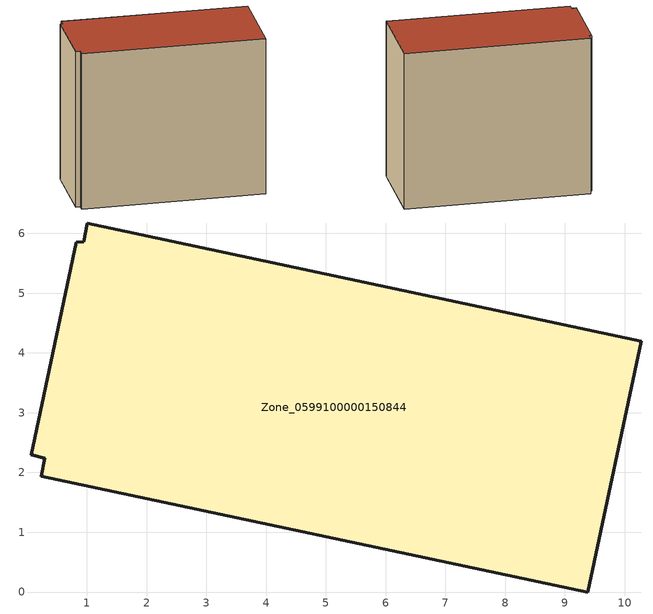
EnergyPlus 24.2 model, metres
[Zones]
Zone_0599100000150844
 floor ground (C_G): 0.95,5.86 1,6.17 10.28,4.2 9.38,0 0.24,1.94 0.29,2.24 0.07,2.3 0.82,5.86 z0
 wall outside (C_F): 0.82,5.86 0.07,2.3 0.29,2.24 0.24,1.94 9.38,0 10.28,4.2 1,6.17 0.95,5.86 0.82,5.86 z0:8.35
 roof outside (C_R): 1,6.17 0.95,5.86 0.82,5.86 0.07,2.3 0.29,2.24 0.24,1.94 9.38,0 10.28,4.2 z8.35
[BUILDING]
Pand.0599100000150844: North Axis=0; Terrain=City; Loads Convergence Tolerance Value=0.04; Temperature Convergence Tolerance Value=0.4; Solar Distribution=FullExterior; Maximum Number of Warmup Days=25; Minimum Number of Warmup Days=1
[Site:Location]
Rotterdam.The.Hague.AP_ZH_NLD Design_Conditions: Latitude=51.96; Longitude=4.45; Time Zone=1; Elevation=-4.5
[SITE:GROUNDTEMPERATURE:BUILDINGSURFACE]
18, 18, 18, 18, 18, 18, 18, 18, 18, 18, 18, 18
[MATERIAL] Thermal Absorptance=0.9; Solar Absorptance=0.7; Visible Absorptance=0.7
Name | Roughness | Thickness | Conductivity | Density | Specific Heat
G.TI.1975-1991 | MediumSmooth | 0.15 | 0.288461 | 540 | 1210
F.TI.1975-1991 | Rough | 0.3 | 0.230769 | 1920 | 840
R.TI.1975-1991 | MediumRough | 0.2 | 0.153846 | 1500 | 1000
[CONSTRUCTION]
C_G: G.TI.1975-1991
C_F: F.TI.1975-1991
C_R: R.TI.1975-1991
[ZONE]
Zone_0599100000150844: Type=1; Multiplier=1; Ceiling Height=Autocalculate; Volume=Autocalculate; Floor Area=autocalculate; Part of Total Floor Area=Yes
[ZONEINFILTRATION:DESIGNFLOWRATE]
Infil_Zone_0599100000150844: Zone or ZoneList or Space or SpaceList=Zone_0599100000150844; Schedule=AlwaysOn; Design Flow Rate Calculation Method=Flow/Area; Flow Rate per Floor Area=0.003; Constant Term Coefficient=1; Temperature Term Coefficient=0; Velocity Term Coefficient=0; Velocity Squared Term Coefficient=0
[HVACTEMPLATE:ZONE:IDEALLOADSAIRSYSTEM]
Zone_0599100000150844: Maximum Heating Supply Air Temperature=50; Minimum Cooling Supply Air Temperature=13; Maximum Heating Supply Air Humidity Ratio=0.0156; Minimum Cooling Supply Air Humidity Ratio=0.0077; Heating Limit=NoLimit; Cooling Limit=NoLimit; Dehumidification Control Type=ConstantSensibleHeatRatio; Cooling Sensible Heat Ratio=0.7; Dehumidification Setpoint=60; Humidification Control Type=None; Humidification Setpoint=30; Outdoor Air Method=None; Outdoor Air Flow Rate per Person=0.00944; Outdoor Air Flow Rate per Zone Floor Area=0; Outdoor Air Flow Rate per Zone=0; Demand Controlled Ventilation Type=None; Outdoor Air Economizer Type=NoEconomizer; Heat Recovery Type=None; Sensible Heat Recovery Effectiveness=0.7; Latent Heat Recovery Effectiveness=0.65
[ZONECONTROL:THERMOSTAT]
ThermostatControl_Zone_0599100000150844: Zone or ZoneList=Zone_0599100000150844; Control Type Schedule=DualSetpointControlType; Control 1=Thermostat_Zone_0599100000150844; Temperature Difference Between Cutout And Setpoint=0
[THERMOSTATSETPOINT:DUALSETPOINT]
Thermostat_Zone_0599100000150844: Heating Setpoint Temperature Schedule=HeatingSetpoint_Zone_0599100000150844; Cooling Setpoint Temperature Schedule=CoolingSetpoint_Zone_0599100000150844
[SCHEDULE:COMPACT]
HeatingSetpoint_Zone_0599100000150844: Through: 12/31, For: AllDays, Until: 24:00, 21
CoolingSetpoint_Zone_0599100000150844: Through: 12/31, For: AllDays, Until: 24:00, 24
DualSetpointControlType: Through: 12/31, For: AllDays, Until: 24:00, 4
AlwaysOn: Through: 12/31, For: AllDays, Until: 24:00, 1
